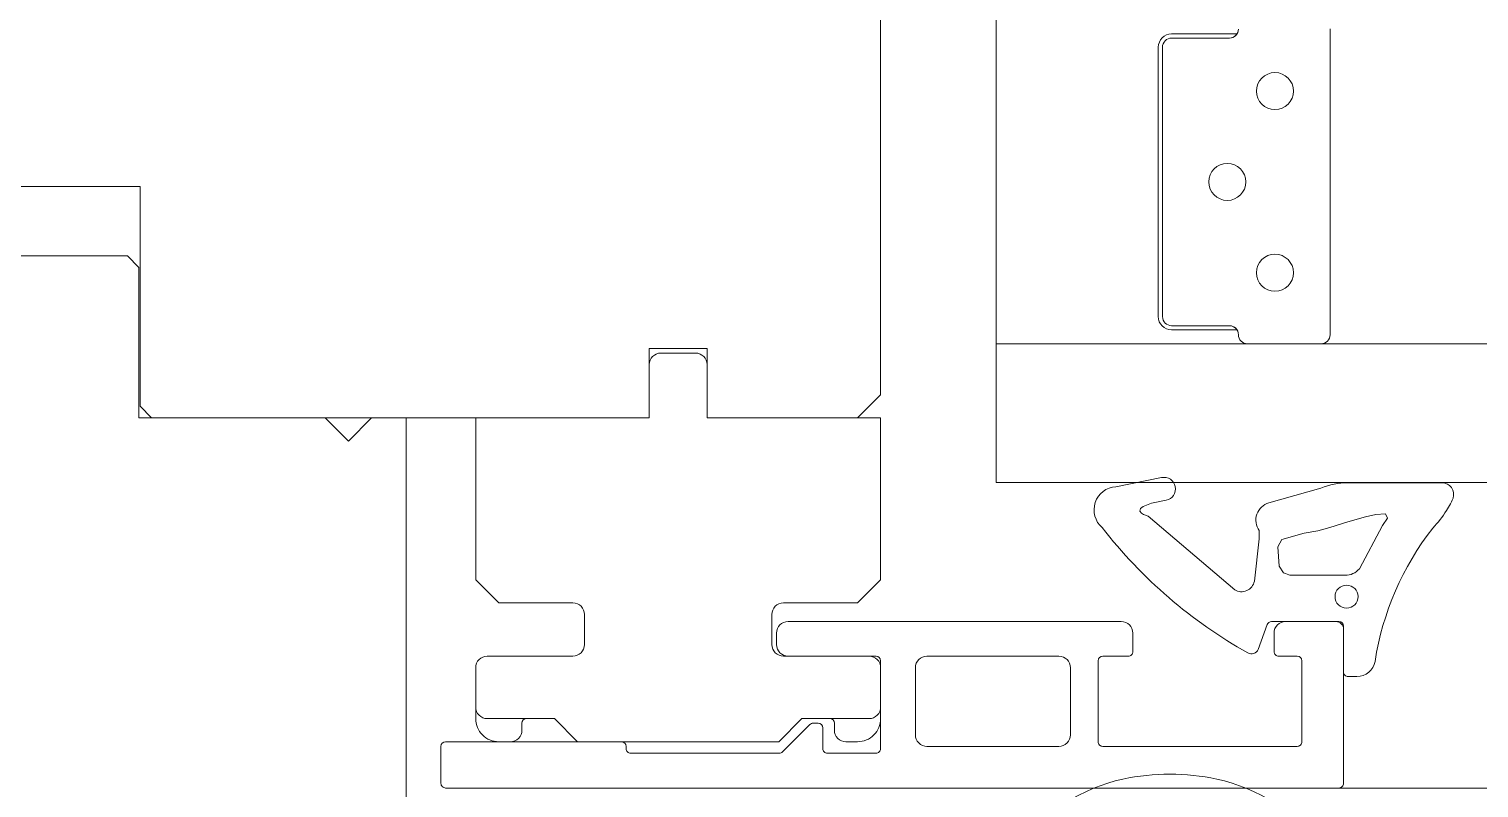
# Model space of a CAD drawing. Header units: metres. Extents: x 0.003 to 0.843, y 0.003 to 0.597.
# Drawn here: x 0.533424 to 0.534677, y 0.204517 to 0.205174 of the extents above; entities that cross this region are included whole.
import ezdxf

# ---------------------------------------------------------------- set-up
doc = ezdxf.new("R2010")
doc.units = ezdxf.units.M
doc.linetypes.add('AUSGEZOGEN', pattern=[0])
doc.layers.add('Fenster', color=7, linetype='AUSGEZOGEN', lineweight=18)

msp = doc.modelspace()

# ---------------------------------------------------------------- linework, layer by layer
at = {"layer": 'Fenster', "color": 7, "linetype": 'AUSGEZOGEN', "lineweight": 13}
for p, q in [((0.5341599739254832, 0.2048573567858867), (0.5341599754213708, 0.2057173567666627)), ((0.5342599739992303, 0.2049013566064073), (0.5342599744862635, 0.2051813566001479)), ((0.5344677744605716, 0.2051692562389704), (0.5344113744618325, 0.2051692563370729)), ((0.5344613744544529, 0.205165656250183), (0.5344113744555705, 0.2051656563371535)), ((0.5344113744555705, 0.2051656563371535), (0.5344613744544529, 0.205165656250183)), ((0.5344677744601217, 0.2051689975396144), (0.5344677744605716, 0.2051692562389704)), ((0.5345483740063507, 0.2049091561045885), (0.5345483744662495, 0.2051735560986786)), ((0.5343999744422581, 0.2051578563571571), (0.5343999740369768, 0.2049248563623651)), ((0.5344035744421776, 0.2051578563508952), (0.5344035740368962, 0.2049248563561032)), ((0.5344035740368962, 0.2049248563561032), (0.5344035744421776, 0.2051578563508952)), ((0.5333199742573529, 0.2050373582429625), (0.5335199742528822, 0.2050373578950816)), ((0.5335199742528822, 0.2050373578950816), (0.5335199739223954, 0.2048473578993285)), ((0.5335089741487637, 0.2049773579155563), (0.5333309741527427, 0.2049773582251705)), ((0.5335189741311462, 0.2049673578983857), (0.5335089741487637, 0.2049773579155563)), ((0.5335189739050237, 0.2048373579012919), (0.5335189741311462, 0.2049673578983857)), ((0.5344113740231545, 0.2049170563427102), (0.5344613740220371, 0.2049170562557406)), ((0.5344613740220371, 0.2049170562557406), (0.5344113740231545, 0.2049170563427102)), ((0.534411374016893, 0.2049134563427906), (0.5344677740156321, 0.2049134562446884)), ((0.5344677740156321, 0.2049134562446884), (0.534467774016082, 0.2049137149440444)), ((0.5344691740082953, 0.2049092562423475), (0.5344691740082953, 0.2049092562423475)), ((0.5339599738951658, 0.2048373571342145), (0.5339599739995301, 0.2048973571328734)), ((0.5339599739995301, 0.2048973571328734), (0.5340099739984125, 0.204897357045903)), ((0.5339700060014901, 0.2048933571153721), (0.5339850060011548, 0.2048933570892814)), ((0.5339850060011548, 0.2048933570892814), (0.5340000060008195, 0.2048933570631903)), ((0.5340099739984125, 0.204897357045903), (0.5340099738940481, 0.2048373570472441)), ((0.5626999922431211, 0.2049013689277881), (0.5342599739992373, 0.2049013607554835)), ((0.5342599737905017, 0.20478135660909), (0.5342599739992303, 0.2049013566064073)), ((0.5344769739943794, 0.2049013562289565), (0.5345405739929577, 0.2049013561183306)), ((0.533960005904307, 0.2048373571340781), (0.5339600059843197, 0.2048833571329897)), ((0.5340100059832021, 0.2048833570460197), (0.5340100059031896, 0.2048373570471081)), ((0.5341399738911422, 0.2048373568211214), (0.5341599739254832, 0.2048573567858867)), ((0.5335199739223954, 0.2048473578993285), (0.5335299739047776, 0.2048373578821584)), ((0.5336799739014245, 0.2048373576212471), (0.5335189739050237, 0.2048373579012919)), ((0.5335299739047776, 0.2048373578821584), (0.5339599738951658, 0.2048373571342145)), ((0.5336999738661894, 0.2048173575869064), (0.5336799739014245, 0.2048373576212471)), ((0.5337199739005304, 0.2048373575516717), (0.5336999738661894, 0.2048173575869064)), ((0.5337499738998599, 0.2048373574994899), (0.5337199739005304, 0.2048373575516717)), ((0.5337499732904144, 0.2044869815957882), (0.5337499738998599, 0.2048373574994899)), ((0.53381000566409, 0.2046973573985092), (0.5338100059076599, 0.2048373573952258)), ((0.5338100059076599, 0.2048373573952258), (0.533960005904307, 0.2048373571340781)), ((0.5340099738940481, 0.2048373570472441), (0.5341399738911422, 0.2048373568211214)), ((0.5340100059031896, 0.2048373570471081), (0.5341600058998365, 0.2048373567864342)), ((0.5341600058998365, 0.2048373567864342), (0.5341600056563733, 0.204697356789718)), ((0.534259973790509, 0.2047813607581657), (0.5626999920343925, 0.2047813689304703)), ((0.5344028590166924, 0.2047857256302259), (0.5343633316715506, 0.2047777793075884)), ((0.5345404466996013, 0.2047765533331645), (0.5344955045184376, 0.2047638293933315)), ((0.5345404466996018, 0.2047765533331672), (0.534495504518438, 0.2047638293933342)), ((0.5346452200642501, 0.2047812680061734), (0.5345637609270023, 0.204781268147864)), ((0.5346452200642501, 0.2047812680061766), (0.5345637609270023, 0.2047812681478672)), ((0.534394008554771, 0.2047635462389181), (0.5344068008217373, 0.2047661179197421)), ((0.5343838572390626, 0.2047567762892923), (0.5343846293184884, 0.2047588818623008)), ((0.5343853149909434, 0.2047548705785135), (0.5343838572390623, 0.2047567762892891)), ((0.5343853149909437, 0.2047548705785166), (0.5343838572390626, 0.2047567762892923)), ((0.5343846293184881, 0.2047588818622972), (0.5343869210033643, 0.2047605987066827)), ((0.5343846293184884, 0.2047588818623008), (0.5343869210033643, 0.2047605987066864)), ((0.5343870672288402, 0.2047537965447723), (0.5343853149909434, 0.2047548705785135)), ((0.5343869210033643, 0.2047605987066827), (0.534394008554771, 0.2047635462389181)), ((0.5343911584880932, 0.2047523442869724), (0.5343870672288402, 0.2047537965447723)), ((0.5344660094645141, 0.2046886033305778), (0.5343911584880932, 0.2047523442869724)), ((0.5344660094645142, 0.2046886033305814), (0.5343911584880932, 0.2047523442869761)), ((0.5345638577875861, 0.2047473416172934), (0.5345790576694728, 0.2047517858947008)), ((0.5345790576694728, 0.2047517858947036), (0.5345878424919962, 0.2047539173559049)), ((0.5345878424919962, 0.2047539173559021), (0.5345963428311844, 0.2047544503598784)), ((0.5345963428311844, 0.2047544503598784), (0.5345981098055248, 0.2047507165937709)), ((0.5345963428311844, 0.2047544503598815), (0.534598109805525, 0.2047507165937746)), ((0.5346489669352981, 0.2047572537956212), (0.5346516287437117, 0.2047615748742633)), ((0.5346489669352985, 0.2047572537956248), (0.5346516287437117, 0.2047615748742669)), ((0.5344871840111591, 0.2047399441635935), (0.5344871839985036, 0.2047326684569976)), ((0.5344871840111591, 0.2047399441635971), (0.5344871839985039, 0.2047326684570007)), ((0.5345259197645913, 0.2047375331422623), (0.5345377332709249, 0.2047396380027381)), ((0.5345377332709249, 0.2047396380027381), (0.5345481104992789, 0.2047425088448062)), ((0.5345481104992789, 0.2047425088448062), (0.5345638577875861, 0.2047473416172934)), ((0.5345936439279385, 0.2047444306238644), (0.5345737286987947, 0.2047069772109853)), ((0.5345981098055248, 0.2047507165937709), (0.5345936439279385, 0.2047444306238644)), ((0.5344871839985036, 0.2047326684569976), (0.5344829835422995, 0.2046960549061487)), ((0.5344871839985039, 0.2047326684570007), (0.5344829835422995, 0.2046960549061519)), ((0.5345068543359434, 0.2047322479721379), (0.5345031213163889, 0.2047257328052274)), ((0.5345259011972004, 0.2047375330756732), (0.5345068543359434, 0.2047322479721343)), ((0.5345031213163889, 0.2047257328052242), (0.5345044945458903, 0.2047091466158358)), ((0.5345044945458903, 0.2047091466158358), (0.5345081830998757, 0.2047034715523842)), ((0.5345044945458903, 0.2047091466158386), (0.5345081830998757, 0.2047034715523869)), ((0.5345081830998757, 0.2047034715523869), (0.5345098933991245, 0.2047026741825512)), ((0.5345098933991241, 0.204702674182548), (0.5345113851945917, 0.2047021272762786)), ((0.5345113851945917, 0.2047021272762818), (0.5345128348821281, 0.2047016986629674)), ((0.5345128348821279, 0.2047016986629638), (0.534513691059845, 0.2047014868736514)), ((0.534513691059845, 0.2047014868736514), (0.5345149144506476, 0.2047012575403774)), ((0.5345612447689568, 0.2047012574959277), (0.5345149144506496, 0.2047012575403774)), ((0.5345612447689568, 0.2047012574959313), (0.5345149144506496, 0.204701257540381)), ((0.5338300056288473, 0.2046773573641381), (0.53381000566409, 0.2046973573985092)), ((0.5341600056563733, 0.204697356789718), (0.5341400056220398, 0.2046773568249228)), ((0.5338940056271926, 0.2046773572527413), (0.5338300056288473, 0.2046773573641381)), ((0.5341400056220398, 0.2046773568249228), (0.5340760056236943, 0.2046773569361699)), ((0.5339040055643355, 0.2046413572362635), (0.5339040056095602, 0.2046673572355708)), ((0.534066005606539, 0.204667356953787), (0.5340660055613146, 0.2046413569544798)), ((0.5340700055778712, 0.2046513569472986), (0.5340700055604772, 0.2046413569475222)), ((0.5343679956913095, 0.2046613564287496), (0.5340800055950418, 0.2046613569296805)), ((0.5343779956458612, 0.2046353564119368), (0.5343779956736918, 0.204651356411579)), ((0.5344861923538571, 0.2046372161407471), (0.5344939887285528, 0.2046586363961583)), ((0.5344977475009072, 0.2046612682630753), (0.5345533816427839, 0.2046612681663051)), ((0.5345000091448635, 0.2046513562036812), (0.534500009117033, 0.2046353561997062)), ((0.5345560055875197, 0.2046613561060572), (0.534510009162034, 0.2046613561860636)), ((0.5345600053439136, 0.2045213560974994), (0.5345600055804727, 0.2046573560991892)), ((0.5345600055757556, 0.2046546442102895), (0.5345600055115557, 0.2046177350715175)), ((0.5345600055757556, 0.2046546442102931), (0.5345600055115557, 0.2046177350715211)), ((0.5338200055495672, 0.2046313573825965), (0.5338940055471649, 0.2046313572538807)), ((0.5340760055436968, 0.2046313569373088), (0.534150005541295, 0.204631356808593)), ((0.5340800055428595, 0.2046313569303511), (0.5341560055411608, 0.2046313567981565)), ((0.5341600055341138, 0.2046273567912886), (0.5341600054807859, 0.2045966981996285)), ((0.5343140055407468, 0.2046313565233309), (0.5342000055401772, 0.2046313567216226)), ((0.5343480054070042, 0.2045573567443635), (0.5343480055287619, 0.2046273564642802)), ((0.5343520055356302, 0.2046313564572338), (0.5343739956389931, 0.2046313564189836)), ((0.5345040091099863, 0.2046313561928378), (0.5345200055361423, 0.2046313561650136)), ((0.5345240055290954, 0.2046273561581452), (0.5345240054073374, 0.2045573564382285)), ((0.5338100054732567, 0.2045873574011189), (0.5338100055323964, 0.2046213574002141)), ((0.5341600055236775, 0.2046213567914229), (0.5341600054645376, 0.2045873567923273)), ((0.5341900055230067, 0.2046213567392406), (0.5341900054221217, 0.2045633570190553)), ((0.5343240054222447, 0.204563356785975), (0.5343240055231298, 0.2046213565061603)), ((0.5345640055045087, 0.2046137350646496), (0.5345715292850794, 0.2046137350515628)), ((0.5345640055045087, 0.2046137350646527), (0.5345715292850798, 0.2046137350515655)), ((0.5341600054807859, 0.2045966981996285), (0.5341600054019195, 0.2045513570715057)), ((0.5338100054732567, 0.2045873574009743), (0.5338100054558624, 0.2045773574013424)), ((0.5338540054544312, 0.2045773573248084), (0.533820005455639, 0.2045773573839479)), ((0.5338500054545208, 0.2045773573317661), (0.533820005455639, 0.2045773573839479)), ((0.5338780054538946, 0.2045773572830626), (0.5338500054545208, 0.2045773573317661)), ((0.5338980054186595, 0.204557357248722), (0.5338780054538946, 0.2045773572830626)), ((0.5340920054491113, 0.2045773569108296), (0.5340720054147703, 0.2045573569460653)), ((0.5341200054484854, 0.2045773568621267), (0.5340920054491113, 0.2045773569108296)), ((0.534116005448575, 0.2045773568690843), (0.5341500054473668, 0.2045773568099444)), ((0.5341500054473668, 0.2045773568099444), (0.5341200054484854, 0.2045773568621267)), ((0.5341600054645376, 0.2045873567921827), (0.5341600054471434, 0.2045773567925508)), ((0.5338500054371265, 0.2045673573319896), (0.533850005447563, 0.2045733573318553)), ((0.5340988338674052, 0.204572185326193), (0.5340751772509099, 0.2045485287919946)), ((0.5341060054418407, 0.2045733568865676), (0.5341016622965044, 0.2045733568941223)), ((0.534110005403485, 0.2045513571584761), (0.5341100054347936, 0.2045693568796992)), ((0.5341200054310916, 0.2045673568623502), (0.5341200054415278, 0.2045733568622159)), ((0.5337800054140646, 0.2045533574577903), (0.5337800053584035, 0.204521357454235)), ((0.5339360054175353, 0.2045573571863534), (0.5337840054209327, 0.2045573574507435)), ((0.5338300054206275, 0.2045573573670008), (0.533840005419956, 0.2045573573496072)), ((0.5339850054167147, 0.2045573570973934), (0.5338980054186595, 0.204557357248722)), ((0.5339400054070098, 0.2045513574541742), (0.533940005410488, 0.2045533571794854)), ((0.5340720054147703, 0.2045573569460653), (0.5339850054167147, 0.2045573570973934)), ((0.5341400054128024, 0.204557356827786), (0.5341300054134739, 0.2045573568451796)), ((0.5342000054045043, 0.2045533570018847), (0.534314005405074, 0.2045533568035926)), ((0.5345200054004691, 0.2045533564452753), (0.534352005399957, 0.2045533567374951)), ((0.5340723488218104, 0.2045473572240649), (0.5339440053999628, 0.2045473574473063)), ((0.5341560053950516, 0.204547357078553), (0.5341140053964378, 0.2045473571516077)), ((0.5337840053513565, 0.204517357447367), (0.5345560053370455, 0.2045173561045467)), ((0.5345560053370455, 0.2045173561045467), (0.5624039915433448, 0.2045173653066345))]:
    msp.add_line(p, q, dxfattribs=at)
for centre, radius in [((0.5345007743739075, 0.205119856182674), 1.599999964237213e-05), ((0.5344595742382852, 0.2050413562560924), 1.599999964237213e-05), ((0.534500774100821, 0.2049628561861836), 1.599999964237213e-05), ((0.5345626432145508, 0.2046828120339159), 9.951991738439433e-06), ((0.5345626432145506, 0.2046828120339191), 9.951991738439433e-06)]:
    msp.add_circle(centre, radius, dxfattribs=at)
for centre, radius, start, end in [((0.5344113744420035, 0.2051578563373272), 1.139999974518432e-05, 89.9999003398278, 179.9999003386106), ((0.5344113744420035, 0.2051578563373272), 7.799999825662962e-06, 89.99990033935566, 179.9999003422677), ((0.5344113744420035, 0.2051578563373272), 7.799999825653868e-06, 89.99990033935566, 179.9999003422677), ((0.5344613744680201, 0.2051734562500082), 7.799999825654436e-06, 269.9999003393556, 9.9657732298288e-05), ((0.5344613744680201, 0.2051734562500082), 7.799999825662962e-06, 269.9999003393556, 325.1360623851396), ((0.5344113740367222, 0.2049248563425353), 1.139999974519342e-05, 179.9999003386106, 269.9999003392698), ((0.5344113740367222, 0.2049248563425353), 7.799999825653868e-06, 179.9999003422677, 269.9999003393556), ((0.5344113740367222, 0.2049248563425353), 7.799999825662962e-06, 179.9999003422677, 269.9999003393556), ((0.5344613740084697, 0.2049092562559144), 7.799999825662962e-06, 9.9657732298288e-05, 89.99990033935566), ((0.5344613740084697, 0.2049092562559144), 7.799999825663252e-06, 34.86373829389704, 89.99990033935566), ((0.5344769740079471, 0.2049091562287817), 7.799999825662962e-06, 179.9999003422677, 269.9999003393556), ((0.5345405740065255, 0.2049091561181553), 7.799999825662962e-06, 269.9999003393556, 9.9657732298288e-05), ((0.533970005984096, 0.204883357115595), 9.999999776484855e-06, 89.99990033922516, 179.9999003386106), ((0.5340000059834256, 0.2048833570634132), 9.99999977648258e-06, 9.966138939567454e-05, 89.99990033922516), ((0.534364382414026, 0.2047578069258415), 2.000000230956683e-05, 93.01154158017209, 229.8572035782351), ((0.534364382414026, 0.2047578069258451), 2.000000230956683e-05, 93.01154158017209, 229.8572035782351), ((0.5344048299135573, 0.2047759217738466), 1.000000171806752e-05, 281.3668873339478, 101.3668212063997), ((0.5344048299135575, 0.2047759217738498), 1.000000171806752e-05, 281.3668873339478, 101.3668212063997), ((0.5345637609009656, 0.2047212677555957), 6.000039226772655e-05, 89.99997513702448, 112.8653932964141), ((0.5345637609009656, 0.2047212677555989), 6.000039226772655e-05, 89.99997513702448, 112.8653932964141), ((0.5346452200468564, 0.2047712680063968), 9.999999776484742e-06, 340.9740963719908, 89.99990033922516), ((0.5346452200468564, 0.2047712680063996), 9.999999776484742e-06, 340.9740963718405, 89.99990033922516), ((0.5344997108428411, 0.2047489722503514), 1.544110949683923e-05, 105.8077717278543, 215.7802899929312), ((0.5344997108428411, 0.204748972250355), 1.544110949683923e-05, 105.8077717278543, 215.7802899928477), ((0.5346240329915788, 0.2047785740106559), 3.241135871724434e-05, 328.3667002936632, 340.9740963718371), ((0.5346240329915788, 0.2047785740106591), 3.241135871724434e-05, 328.3667002936632, 340.9740963717907), ((0.5345754092720784, 0.2048025657242041), 8.639386951827381e-05, 315.6164257223976, 328.3667002936061), ((0.5345754092720784, 0.2048025657242073), 8.639386951827381e-05, 315.6164257223976, 328.3667002936061), ((0.5346809000247748, 0.2049979897516772), 0.0004168665193343189, 217.7949903304701, 240.7686154031729), ((0.5346809000247748, 0.2049979897516804), 0.0004168665193343189, 217.7949903304701, 240.7686154031748), ((0.5348342556809165, 0.2045884123167479), 0.000249961633308081, 142.0486384424823, 171.1539484174523), ((0.5348342556809167, 0.2045884123167515), 0.000249961633308081, 142.0486384424823, 171.1539484174523), ((0.5345615631039526, 0.2047170463507227), 1.579206360546857e-05, 268.8449586045414, 320.3863454708547), ((0.5345615631039526, 0.2047170463507259), 1.579206360546857e-05, 268.8449586045434, 320.3863454707771), ((0.5344717728080077, 0.2046985334730161), 1.14814570972573e-05, 239.8696003785194, 347.5330959205148), ((0.5344717728080081, 0.2046985334730188), 1.14814570972573e-05, 239.8696003784499, 347.5330959205148), ((0.5338940056097837, 0.2046673572529643), 9.999999776484855e-06, 9.966138939567454e-05, 89.99990025335019), ((0.5340760056063155, 0.2046673569363928), 9.99999977648258e-06, 89.99990042510015, 179.9999003386106), ((0.5340800055776476, 0.204651356929904), 9.99999977648258e-06, 89.99990033922516, 179.9999003386106), ((0.5343679956739154, 0.2046513564289729), 9.999999776484855e-06, 9.966138939567454e-05, 89.99990033922516), ((0.5344977474922729, 0.2046572683083745), 3.999996110593225e-06, 89.99985673813619, 159.9998698193342), ((0.5344977474922726, 0.2046572683083781), 3.999996110593225e-06, 89.99985673813619, 159.9998698193342), ((0.5345100091446401, 0.204651356186287), 9.999999776500771e-06, 89.99990033922516, 179.9999003386106), ((0.5345533816312623, 0.2046546442218109), 6.623944493432686e-06, 9.966138939567454e-05, 89.99985674035545), ((0.5345533816312623, 0.2046546442218145), 6.623944493432686e-06, 9.966138939567454e-05, 89.99985674035545), ((0.5345560055805622, 0.2046573561061459), 3.999999910614406e-06, 9.966138939567454e-05, 89.99990034049738), ((0.5338940055645589, 0.2046413572536571), 9.99999977648258e-06, 269.9999003392251, 9.966138939567454e-05), ((0.5340760055610908, 0.2046413569370851), 9.99999977648258e-06, 179.9999003386106, 269.9999003392251), ((0.5340800055602537, 0.2046413569301275), 9.99999977648258e-06, 179.9999003386106, 269.9999003392251), ((0.5338200055321729, 0.2046213573828199), 9.999999776480876e-06, 89.99990033922516, 179.9999003386106), ((0.534150005523901, 0.2046213568088164), 9.99999977648258e-06, 9.966138939567454e-05, 89.99990033922516), ((0.5341560055342033, 0.2046273567982456), 3.999999910607585e-06, 9.966138939567454e-05, 89.99990033890711), ((0.534200005522783, 0.2046213567218459), 9.99999977648258e-06, 89.99990033922516, 179.9999003386106), ((0.5343140055233531, 0.2046213565235543), 9.999999776488265e-06, 9.966138939567454e-05, 89.99990033922516), ((0.5343520055286725, 0.2046273564573229), 3.999999910612701e-06, 89.99990034049738, 179.9999003386106), ((0.5343739956459508, 0.2046353564188943), 3.999999910553016e-06, 269.9999003389071, 9.966138939567454e-05), ((0.5344805542015842, 0.2046392682706982), 5.999999865888938e-06, 237.476968559926, 339.9999071391684), ((0.5344805542015842, 0.2046392682707018), 5.999999865888938e-06, 237.476968559926, 339.9999071391684), ((0.5345040091169438, 0.2046353561927475), 3.999999910537099e-06, 179.9999003386106, 269.9999003404974), ((0.5345200055291847, 0.2046273561651027), 3.999999910607585e-06, 9.966138939567454e-05, 89.99990033890711), ((0.53457152931291, 0.2046297350512049), 1.599999964237577e-05, 269.9999003397022, 349.6170786552482), ((0.5345715293129104, 0.2046297350512076), 1.599999964237577e-05, 269.9999003393047, 349.6170786551765), ((0.5345640055114664, 0.2046177350645598), 3.999999910603036e-06, 179.9999003386106, 269.9999003404974), ((0.5345640055114664, 0.2046177350645625), 3.999999910603036e-06, 179.9999003386106, 269.9999003404974), ((0.5338200054730332, 0.2045873573837242), 9.99999977648258e-06, 179.9999003386106, 269.9999003392251), ((0.5338200054730332, 0.2045873573837242), 9.99999977648258e-06, 179.9999003386106, 269.9999003392251), ((0.533830005455416, 0.2045773573665537), 1.999999955296516e-05, 179.9999003386106, 269.9999003395432), ((0.533854005447474, 0.2045733573248976), 3.999999910575752e-06, 89.99990033890711, 179.9999003386106), ((0.5341160054416173, 0.2045733568691734), 3.999999910532552e-06, 9.966138939567454e-05, 89.99990033890711), ((0.5341400054475908, 0.2045773568273384), 1.999999955296516e-05, 269.9999003395432, 9.966138939567454e-05), ((0.5341500054647611, 0.2045873568097208), 9.99999977648258e-06, 269.9999003392251, 9.966138939567454e-05), ((0.5341500054647611, 0.2045873568097208), 9.999999776474623e-06, 269.9999003392251, 9.966138939567454e-05), ((0.5338400054373502, 0.2045673573493831), 9.99999977648258e-06, 269.9999003392251, 9.966138939567454e-05), ((0.5341016622895468, 0.204569356894211), 3.999999910534825e-06, 89.99990033731683, 134.9999003390193), ((0.534106005434883, 0.2045693568866567), 3.999999910607016e-06, 9.966138939567454e-05, 89.99990034049738), ((0.5341300054308683, 0.204567356844956), 9.99999977648258e-06, 179.9999003386106, 269.9999003392251), ((0.5342000054218983, 0.2045633570016611), 9.99999977648258e-06, 179.9999003386106, 269.9999003392251), ((0.5343140054224682, 0.2045633568033685), 9.99999977648258e-06, 269.9999003392251, 9.966138939567454e-05), ((0.5337840054139752, 0.2045533574508326), 3.999999910607585e-06, 89.99990034049738, 179.9999003386106), ((0.5339360054105777, 0.2045533571864429), 3.999999910541647e-06, 9.966138939567454e-05, 89.99990033890711), ((0.5339440054069208, 0.2045513574472165), 3.999999910534825e-06, 179.9999003386106, 269.9999003404974), ((0.5341140054033956, 0.2045513571515175), 3.999999910534825e-06, 179.9999003386106, 269.9999003404974), ((0.534156005402009, 0.2045513570784628), 3.999999910612133e-06, 269.9999003389071, 9.966138939567454e-05), ((0.5343520054069146, 0.2045573567374053), 3.999999910516636e-06, 179.9999003386106, 269.9999003404974), ((0.534520005407427, 0.204557356445186), 3.999999910596216e-06, 269.9999003389071, 9.966138939567454e-05), ((0.5340723488287684, 0.2045513572239751), 3.999999910623371e-06, 269.9999003404974, 314.9999003398626), ((0.5344099721858423, 0.2043373550215942), 0.0001919999957084655, 77.81077714316183, 102.189023535746), ((0.5337840053583144, 0.2045213574472772), 3.999999910600195e-06, 179.9999003386106, 269.9999003389071), ((0.5344015266842832, 0.2043764532751601), 0.0001519999966025358, 102.1890235357524, 143.1665890218747), ((0.5344184178234166, 0.2043764532457798), 0.0001519999966025358, 36.83321165705392, 77.8107771431503), ((0.534556005344003, 0.204521356104457), 3.999999910516636e-06, 269.9999003373168, 9.966138939567454e-05)]:
    msp.add_arc(centre, radius, start, end, dxfattribs=at)

doc.saveas('drawing.dxf')
